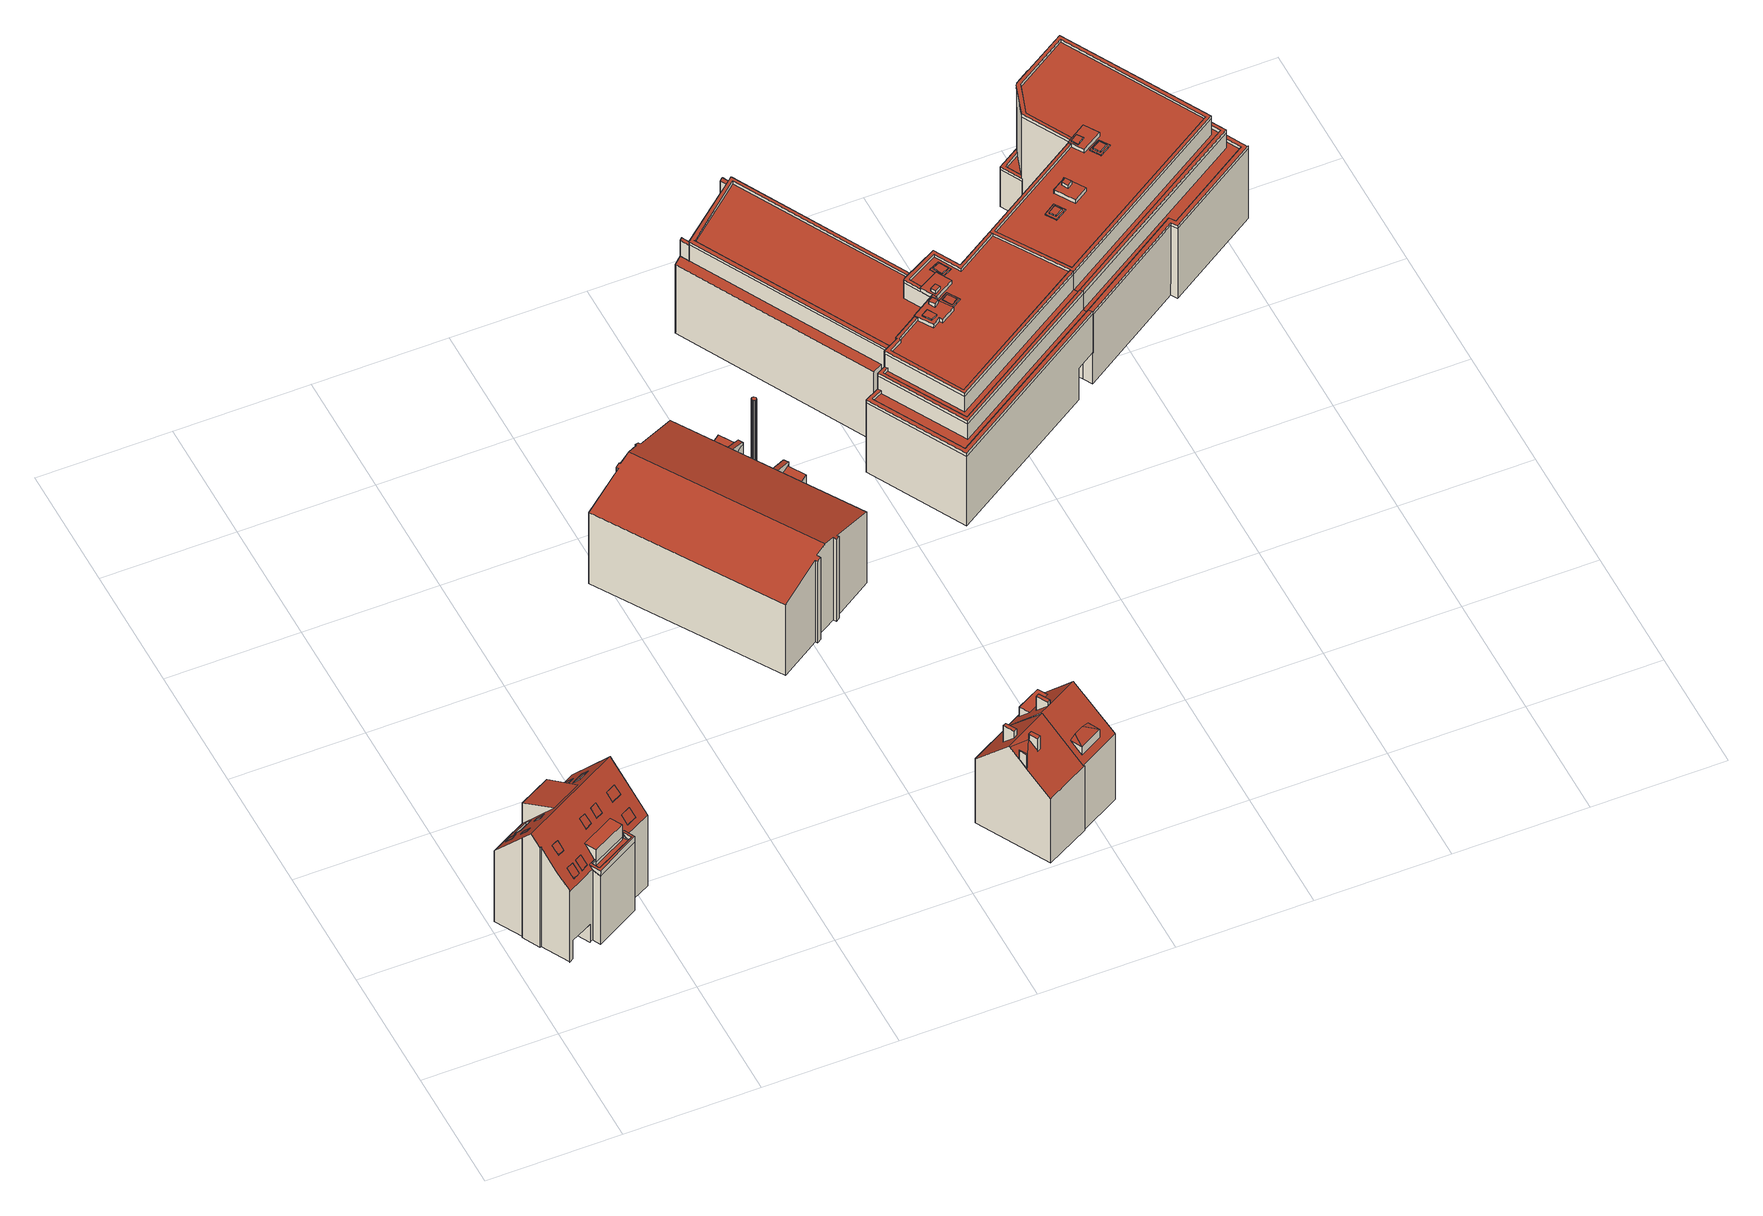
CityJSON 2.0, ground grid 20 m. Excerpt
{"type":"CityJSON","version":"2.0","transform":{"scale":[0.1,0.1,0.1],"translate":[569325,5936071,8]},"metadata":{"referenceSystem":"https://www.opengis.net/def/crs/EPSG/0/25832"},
"CityObjects":{
"building1":{"type":"Building","attributes":{"Grundfläche 2D":"177.210681","Grundhöhe NN":"8.712"},"children":["building1-1","building1-2","building1-3","building1-4","building1-5","building1-6","building1-7","building1-8","building1-9","building1-10","building1-11","building1-12","building1-13","building1-14","building1-15"],"geometry":[{"type":"MultiSurface","lod":"3","boundaries":[[[0,1,2,3]],[[4,5,6,7,8,9]],[[10,11,12,13,14,15,16,17,18,19,20,21,22,23,24,25,26,27,28,5,4,29,30,31,32]],[[32,33,34,35,36,25,24,37,38,10]],[[39,14,13,12,40,41,0,3,42,43,44,45,46,47],[48,49,50,51,52,53,48,54]],[[3,2,42]],[[41,1,0]],[[2,1,41,42]],[[55,56,8,7]],[[56,30,57,29,4,9,8]],[[28,58,27,55,7,6,5]],[[20,59,60,61,62,63,64,65,24,23,22,21]],[[38,37,66,67]],[[37,24,65,66]],[[10,38,67,68]],[[11,10,68,69]],[[40,12,11,69,70]],[[71,72,45,44,43,42,41,40,70,73,74,75]],[[47,46,45,72,76]],[[39,47,76,77]],[[15,14,39,77,78]],[[16,15,78,79]],[[59,20,19,18,17,16,79,80]],[[71,75,61,60]],[[63,62,74,73]],[[79,78,77,76,72,71,60,59,80]],[[68,67,66,65,64,63,73,70,69]],[[62,61,75,74]]],"semantics":{"surfaces":[{"type":"RoofSurface"},{"type":"WallSurface"},{"type":"GroundSurface"},{"type":"OuterCeilingSurface"}],"values":[0,0,0,0,0,1,1,1,1,1,1,1,1,1,1,1,1,1,1,1,1,1,1,1,1,2,2,3]}}]},
"building1-1":{"type":"BuildingInstallation","parents":["building1"],"geometry":[{"type":"MultiSurface","lod":"3","boundaries":[[[81,82,83,84,85]],[[49,48,53,83,82,81]],[[51,84,83,53,52]],[[51,50,85,84]],[[50,49,81,85]]],"semantics":{"surfaces":[{"type":"RoofSurface"},{"type":"WallSurface"}],"values":[0,1,1,1,1]}}]},
"building1-2":{"type":"BuildingInstallation","parents":["building1"],"geometry":[{"type":"MultiSurface","lod":"3","boundaries":[[[86,87,88,89]],[[89,88,90,91]],[[86,89,91,92]],[[87,86,92,93]],[[88,87,93,90]]],"semantics":{"surfaces":[{"type":"RoofSurface"},{"type":"WallSurface"}],"values":[0,1,1,1,1]}}]},
"building1-3":{"type":"BuildingInstallation","parents":["building1"],"geometry":[{"type":"MultiSurface","lod":"3","boundaries":[[[94,95,96,36,35,34,33,97,98,99]],[[32,31,97,33]],[[31,30,98,97]],[[56,99,98,30]],[[56,55,94,99]],[[27,95,94,55]],[[26,96,95,27]],[[25,36,96,26]]],"semantics":{"surfaces":[{"type":"RoofSurface"},{"type":"WallSurface"}],"values":[0,1,1,1,1,1,1,1]}}]},
"building1-4":{"type":"BuildingInstallation","parents":["building1"],"geometry":[{"type":"MultiSurface","lod":"3","boundaries":[[[100,101,102,103]],[[103,102,104,105]],[[100,103,105,106]],[[101,100,106,107]],[[102,101,107,104]]],"semantics":{"surfaces":[{"type":"RoofSurface"},{"type":"WallSurface"}],"values":[0,1,1,1,1]}}]},
"building1-5":{"type":"BuildingInstallation","parents":["building1"],"geometry":[{"type":"MultiSurface","lod":"3","boundaries":[[[108,109,110,111]],[[112,113,108,111]],[[114,112,111,110]],[[108,113,115,109]],[[110,109,115,114]]],"semantics":{"surfaces":[{"type":"RoofSurface"},{"type":"WallSurface"}],"values":[0,1,1,1,1]}}]},
"building1-6":{"type":"BuildingInstallation","parents":["building1"],"geometry":[{"type":"MultiSurface","lod":"3","boundaries":[[[116,117,118,119,120,121]],[[121,120,119,122,123]],[[123,124,116,121]],[[124,125,117,116]],[[125,126,122,119,118,117]]],"semantics":{"surfaces":[{"type":"RoofSurface"},{"type":"WallSurface"}],"values":[0,1,1,1,1]}}]},
"building1-7":{"type":"BuildingInstallation","parents":["building1"],"geometry":[{"type":"MultiSurface","lod":"3","boundaries":[[[127,128,129,130]],[[130,129,131,132]],[[127,130,132,133]],[[128,127,133,134]],[[129,128,134,131]]],"semantics":{"surfaces":[{"type":"RoofSurface"},{"type":"WallSurface"}],"values":[0,1,1,1,1]}}]},
"building1-8":{"type":"BuildingInstallation","parents":["building1"],"geometry":[{"type":"MultiSurface","lod":"3","boundaries":[[[135,136,137,138]],[[136,135,139,140]],[[138,137,141,142]],[[140,141,137,136]],[[142,139,135,138]]],"semantics":{"surfaces":[{"type":"RoofSurface"},{"type":"WallSurface"}],"values":[0,1,1,1,1]}}]},
"building1-9":{"type":"BuildingInstallation","parents":["building1"],"geometry":[{"type":"MultiSurface","lod":"3","boundaries":[[[143,144,145,146,147]],[[148,149,145,144]],[[150,148,144,143]],[[147,146,145,149,54,151]],[[143,147,151,150]]],"semantics":{"surfaces":[{"type":"RoofSurface"},{"type":"WallSurface"}],"values":[0,1,1,1,1]}}]},
"building1-10":{"type":"BuildingInstallation","parents":["building1"],"geometry":[{"type":"MultiSurface","lod":"3","boundaries":[[[152,153,154,155]],[[155,154,156,157]],[[152,155,157,158]],[[153,152,158,159]],[[154,153,159,156]]],"semantics":{"surfaces":[{"type":"RoofSurface"},{"type":"WallSurface"}],"values":[0,1,1,1,1]}}]},
"building1-11":{"type":"BuildingInstallation","parents":["building1"],"geometry":[{"type":"MultiSurface","lod":"3","boundaries":[[[160,161,162,163,164,165]],[[166,167,160,165,164]],[[168,166,164,163,162]],[[169,168,162,161]],[[167,169,161,160]]],"semantics":{"surfaces":[{"type":"RoofSurface"},{"type":"WallSurface"}],"values":[0,1,1,1,1]}}]},
"building1-12":{"type":"BuildingInstallation","parents":["building1"],"geometry":[{"type":"MultiSurface","lod":"3","boundaries":[[[170,171,172,173,174,175,176,177,178]],[[179,180,181,175,174,173,172,182]],[[183,184,170,178,177,176,175,181,185,186]],[[184,187,171,170]],[[187,182,172,171]]],"semantics":{"surfaces":[{"type":"RoofSurface"},{"type":"WallSurface"}],"values":[0,1,1,1,1]}}]},
"building1-13":{"type":"BuildingInstallation","parents":["building1"],"geometry":[{"type":"MultiSurface","lod":"3","boundaries":[[[188,58,28,189,190,191,192,29,57,193,194,195]],[[37,190,189,24]],[[38,191,190,37]],[[38,10,192,191]],[[30,31,193,57]],[[194,193,31,32,33,34]],[[34,35,195,194]],[[188,195,35,36,25,26]],[[26,27,58,188]]],"semantics":{"surfaces":[{"type":"RoofSurface"},{"type":"WallSurface"}],"values":[0,1,1,1,1,1,1,1,1]}}]},
"building1-14":{"type":"BuildingInstallation","parents":["building1"],"geometry":[{"type":"MultiSurface","lod":"3","boundaries":[[[196,197,198,199]],[[196,199,200,201]],[[199,198,202,200]],[[197,196,201,203]],[[198,197,203,202]]],"semantics":{"surfaces":[{"type":"RoofSurface"},{"type":"WallSurface"}],"values":[0,1,1,1,1]}}]},
"building1-15":{"type":"BuildingInstallation","parents":["building1"],"geometry":[{"type":"MultiSurface","lod":"3","boundaries":[[[204,205,206,207]],[[207,206,208,209]],[[204,207,209,210]],[[205,204,210,211]],[[206,205,211,208]]],"semantics":{"surfaces":[{"type":"RoofSurface"},{"type":"WallSurface"}],"values":[0,1,1,1,1]}}]},
"building2":{"type":"Building","attributes":{"Grundfläche 2D":"707.472854","Grundhöhe NN":"9.452"},"children":["building2-1","building2-2","building2-3","building2-4","building2-5","building2-6"],"geometry":[{"type":"Solid","lod":"3","boundaries":[[[[212,213,214,215,216,217,218,219,220,221,222,223,224,225,226,227,228,229,230,231]],[[232,233,234,235,236,237,238,239,240]],[[241,242,243,244,245,246,247,248,249]],[[250,251,252,253,254,255,256,257,258,259,260,261,262]],[[263,264,261,260,265,266,267,268,269,270,271,272]],[[213,212,273,274]],[[220,219,275,276]],[[227,226,277,278]],[[229,228,227,278,279]],[[229,279,280,230]],[[255,254,281,282]],[[256,255,282,283]],[[257,256,283,284]],[[285,259,258,257,284,286]],[[265,260,259,285,287]],[[269,268,288,289]],[[266,265,287,290]],[[267,266,290,291]],[[268,267,291,288]],[[212,231,230,270,269,289,273]],[[270,230,280,292,271]],[[272,271,292,293]],[[263,272,293,294]],[[264,263,294,295]],[[262,261,264,295,296]],[[250,262,296,297]],[[251,250,297,298]],[[252,251,298,299]],[[253,252,299,300]],[[254,253,300,281]],[[217,235,234,233,301,275,219,218]],[[235,217,216,236]],[[236,216,215,237]],[[213,302,238,237,215,214]],[[238,302,213,274,303,239]],[[240,239,303,304]],[[232,240,304,305]],[[233,232,305,301]],[[244,243,306,307]],[[226,225,308,245,244,307,277]],[[245,308,225,224,246]],[[246,224,223,247]],[[247,223,222,248]],[[220,276,309,241,249,248,222,221]],[[242,241,309,310]],[[243,242,310,306]],[[301,305,304,303,274,273,289,288,291,290,287,285,286,284,283,282,281,300,299,298,297,296,295,294,293,292,280,279,278,277,307,306,310,309,276,275]]]],"semantics":{"surfaces":[{"type":"RoofSurface"},{"type":"WallSurface"},{"type":"GroundSurface"}],"values":[[0,0,0,0,0,1,1,1,1,1,1,1,1,1,1,1,1,1,1,1,1,1,1,1,1,1,1,1,1,1,1,1,1,1,1,1,1,1,1,1,1,1,1,1,1,1,2]]}}]},
"building2-1":{"type":"BuildingInstallation","parents":["building2"],"geometry":[{"type":"MultiSurface","lod":"3","boundaries":[[[311,312,302,313]],[[231,212,312,311]],[[214,231,311,313]],[[212,213,302,312]],[[313,302,213,214]]],"semantics":{"surfaces":[{"type":"RoofSurface"},{"type":"WallSurface"}],"values":[0,1,1,1,1]}}]},
"building2-2":{"type":"BuildingInstallation","parents":["building2"],"geometry":[{"type":"MultiSurface","lod":"3","boundaries":[[[314,315,316,317]],[[317,316,220,221]],[[314,317,221,218]],[[315,314,218,219]],[[316,315,219,220]]],"semantics":{"surfaces":[{"type":"RoofSurface"},{"type":"WallSurface"}],"values":[0,1,1,1,1]}}]},
"building2-3":{"type":"BuildingInstallation","parents":["building2"],"geometry":[{"type":"MultiSurface","lod":"3","boundaries":[[[318,319,320,308,321,322]],[[319,318,228,323]],[[320,319,323,324]],[[324,225,308,320]],[[308,225,226,321]],[[226,227,322,321]],[[227,228,318,322]]],"semantics":{"surfaces":[{"type":"RoofSurface"},{"type":"WallSurface"}],"values":[0,1,1,1,1,1,1]}}]},
"building2-4":{"type":"BuildingInstallation","parents":["building2"],"geometry":[{"type":"MultiSurface","lod":"3","boundaries":[[[325,326,327,328,329,330,331,332,333,334,335,336,337,338,339,340,341,342,343,344,345,346,347]],[[330,329,348,349]],[[349,350,331,330]],[[350,351,332,331]],[[351,352,333,332]],[[352,353,334,333]],[[353,354,335,334]],[[354,355,336,335]],[[355,356,337,336]],[[356,357,338,337]],[[339,338,357,358]],[[358,359,340,339]],[[359,360,341,340]],[[360,361,342,341]],[[361,362,343,342]],[[362,363,344,343]],[[363,364,345,344]],[[364,365,346,345]],[[365,366,347,346]],[[366,367,325,347]],[[367,368,326,325]],[[368,369,327,326]],[[369,370,328,327]],[[370,348,329,328]]],"semantics":{"surfaces":[{"type":"RoofSurface"},{"type":"WallSurface"}],"values":[0,1,1,1,1,1,1,1,1,1,1,1,1,1,1,1,1,1,1,1,1,1,1,1]}}]},
"building2-5":{"type":"BuildingInstallation","parents":["building2"],"geometry":[{"type":"MultiSurface","lod":"3","boundaries":[[[371,372,373,374,375,376]],[[235,236,371,376]],[[236,237,240,232,373,372,371]],[[232,233,374,373]],[[233,234,235,376,375,374]]],"semantics":{"surfaces":[{"type":"RoofSurface"},{"type":"WallSurface"}],"values":[0,1,1,1,1]}}]},
"building2-6":{"type":"BuildingInstallation","parents":["building2"],"geometry":[{"type":"MultiSurface","lod":"3","boundaries":[[[377,378,379,380,381]],[[247,248,377,381]],[[249,241,379,378,377,248]],[[241,242,380,379]],[[242,243,246,247,381,380]]],"semantics":{"surfaces":[{"type":"RoofSurface"},{"type":"WallSurface"}],"values":[0,1,1,1,1]}}]},
"building3":{"type":"Building","attributes":{"Grundfläche 2D":"90.677598","Grundhöhe NN":"9.403"},"children":["building3-1","building3-2","building3-3"],"geometry":[{"type":"Solid","lod":"3","boundaries":[[[[382,383,384,385,386,387,388,389]],[[390,387,386,385]],[[391,392,393,394,384,383]],[[389,388,395,396]],[[397,392,391,383,382,389,396,398]],[[393,392,397,399]],[[395,388,387,390,385,384,394,393,399,400]],[[395,400,399,397,398,396]]]],"semantics":{"surfaces":[{"type":"RoofSurface"},{"type":"WallSurface"},{"type":"GroundSurface"}],"values":[[0,0,0,1,1,1,1,2]]}}]},
"building3-1":{"type":"BuildingInstallation","parents":["building3"],"geometry":[{"type":"MultiSurface","lod":"3","boundaries":[[[401,402,403,404]],[[404,403,405,406]],[[401,404,406,407]],[[407,408,402,401]],[[408,405,403,402]]],"semantics":{"surfaces":[{"type":"RoofSurface"},{"type":"WallSurface"}],"values":[0,1,1,1,1]}}]},
"building3-2":{"type":"BuildingInstallation","parents":["building3"],"geometry":[{"type":"MultiSurface","lod":"3","boundaries":[[[409,410,411,412]],[[412,411,390,387]],[[409,412,387,413]],[[410,409,413,414]],[[411,410,414,390]]],"semantics":{"surfaces":[{"type":"RoofSurface"},{"type":"WallSurface"}],"values":[0,1,1,1,1]}}]},
"building3-3":{"type":"BuildingInstallation","parents":["building3"],"geometry":[{"type":"MultiSurface","lod":"3","boundaries":[[[415,416,417,418]],[[416,415,419,386]],[[417,416,386,420]],[[418,417,420,421]],[[415,418,421,419]]],"semantics":{"surfaces":[{"type":"RoofSurface"},{"type":"WallSurface"}],"values":[0,1,1,1,1]}}]},
"building4":{"type":"Building","attributes":{"Grundfläche 2D":"86.295437","Grundhöhe NN":"9.181"},"children":["building4-1"],"geometry":[{"type":"Solid","lod":"3","boundaries":[[[[422,423,424,425]],[[426,424,423]],[[427,422,425]],[[428,429,430,431]],[[432,433,434,435,436,437,382],[423,422,427,438,439,426]],[[435,434,440,441,442,392,436],[443,431,430,444]],[[439,438,425,424]],[[427,425,438]],[[439,424,426]],[[430,429,444]],[[428,431,443]],[[429,428,443,444]],[[432,382,445,446]],[[447,440,434,433,432,446,448]],[[442,441,440,447,449]],[[382,437,436,392,442,449,445]],[[445,449,447,448,446]]]],"semantics":{"surfaces":[{"type":"RoofSurface"},{"type":"WallSurface"},{"type":"GroundSurface"}],"values":[[0,0,0,0,0,0,1,1,1,1,1,1,1,1,1,1,2]]}}]},
"building4-1":{"type":"BuildingInstallation","parents":["building4"],"geometry":[{"type":"MultiSurface","lod":"3","boundaries":[[[450,451,452,453]],[[454,455,453,452]],[[450,453,455,456]],[[456,457,451,450]],[[452,451,457,454]]],"semantics":{"surfaces":[{"type":"RoofSurface"},{"type":"WallSurface"}],"values":[0,1,1,1,1]}}]},
"building5":{"type":"Building","attributes":{"Grundfläche 2D":"1736.769405","Grundhöhe NN":"8.934"},"children":["building5-1","building5-2","building5-3","building5-4","building5-5","building5-6","building5-7","building5-8","building5-9","building5-10","building5-11","building5-12","building5-13","building5-14","building5-15","building5-16","building5-17","building5-18","building5-19","building5-20"],"geometry":[{"type":"MultiSurface","lod":"3","boundaries":[[[458,459,460,461,462,463,464,465,466,467,468,469,470,471,472,473,474,475,476,477,478,479,480,481,482,483,484,485]],[[486,487,488,489,490,491,492,493,494,495,496,497,498,499]],[[500,501,502,503,504,505,506,507,508,509,510,511,461,460]],[[512,513,458,485,514,515,516,517,518,519,520]],[[521,522,523,524,525,526,527,528,529],[530,531,532,533,534],[535,536,537,538]],[[539,540,541,542,543,544,545,546,547,548,549,550,551,552,553,554,555,556,557,558,559]],[[560,561,562,563,564,565,566,567,568,569,570,571,572]],[[573,574,575,576,577,578,579,580,581]],[[496,495,582,583,584,585,586,587,588]],[[589,576,575,590,591,592,593,594]],[[595,596,597,598,599,600,601,602,603,604,605]],[[606,607,608,609,610,611,612,613,614,615,616]],[[617,618,619,620,621,622,623,624]],[[625,626,627,628,629,630,631,632,633]],[[634,635,636,637,638,639,640,641,642,643]],[[644,645,646,647,648,649,650]],[[651,652,624,623,653,654]],[[655,656,657,658,659,660]],[[661,662,663,664,665]],[[476,475,606,616]],[[616,615,477,476]],[[615,614,478,477]],[[613,479,478,614]],[[480,479,613,612]],[[610,482,481,480,612,611]],[[483,482,610,609]],[[666,485,484,608]],[[540,539,559,460,461,460,459,458]],[[667,668,462,461]],[[668,669,463,462]],[[669,670,671,672,673,467,466,465,464,463]],[[673,674,675,676,677,678,472,471,470,469,468,467]],[[678,679,607,474,473,472]],[[621,620,491,490]],[[492,491,620,619]],[[493,492,619,618]],[[618,617,494,493]],[[617,624,495,494]],[[680,681,497,496]],[[498,497,681,682]],[[683,499,498,682]],[[683,684,486,499]],[[684,685,686,488,487,486]],[[686,687,489,488]],[[688,689,506,505]],[[689,690,507,506]],[[691,508,507,690]],[[691,692,693,694,511,510,509,508]],[[694,667,461,511]],[[500,460,559,558]],[[501,500,558,557]],[[556,502,501,557]],[[556,555,503,502]],[[555,554,504,503]],[[541,540,458,513]],[[666,695,514,485]],[[695,696,515,514]],[[696,697,698,517,516,515]],[[698,545,518,517]],[[520,519,544,543]],[[543,542,512,520]],[[542,541,513,512]],[[524,523,505,504,554,553]],[[551,526,525,524,553,552]],[[527,526,551,550]],[[550,549,528,527]],[[549,548,529,528]],[[548,547,521,529]],[[546,688,505,523,522]],[[641,640,562,561]],[[640,639,563,562]],[[639,699,700,565,564,563]],[[701,702,703,569,568,567,566,565,700,704]],[[703,705,570,569]],[[634,643,572,571]],[[643,642,641,561,560,572]],[[577,576,648,647]],[[646,578,577,647]],[[579,578,646,645]],[[706,707,581,580]],[[708,574,573,581,707,709]],[[708,710,575,574]],[[583,582,652,651]],[[651,654,584,583]],[[711,712,587,586]],[[712,713,588,587]],[[713,680,496,588]],[[582,495,624,652]],[[660,648,576,589,655]],[[714,715,590,575,710]],[[715,716,591,590]],[[717,592,591,716]],[[657,656,594,593]],[[656,655,589,594]],[[595,605,718,719]],[[596,595,719,720]],[[721,598,597,596,720,722]],[[605,604,603,723,724,718]],[[667,649,659,658,668]],[[593,592,669,668,658,657]],[[725,726,673,672,671,670,669,592,717,727,728,729]],[[627,626,625,633,730,678,677,676,675,674,673,726,731,629,628]],[[607,679,678,730,633,732,733,734]],[[666,608,607,734,735,736,737]],[[661,598,721,738,662]],[[663,662,738,739]],[[664,663,739,740]],[[661,665,599,598]],[[741,742,681,680]],[[741,743,744,682,681,742]],[[683,682,744,745]],[[684,683,745,746]],[[747,686,685,684,746,748]],[[687,686,747,749]],[[750,751,752,695,666,737]],[[696,695,752,753]],[[637,636,698,697,696,753,754,638]],[[545,698,636,635,546]],[[571,570,689,688,546,635,634]],[[689,570,705,755,756,690]],[[691,690,756,757]],[[691,757,706,580]],[[645,644,650,694,693,692,691,580,579]],[[667,694,650,649]],[[633,632,758,732]],[[759,631,630,629,731,760]],[[632,631,759,758]],[[723,603,761,700,699,639,638,754,762]],[[602,601,600,599,665,763,703,702,701,704,700,761,603]],[[755,705,703,763,665,664,740]],[[707,706,757,764]],[[707,764,711,586]],[[584,654,653,708,709,707,586,585]],[[710,708,653,623,714]],[[648,660,659,649]],[[712,711,764,765]],[[713,712,765,766]],[[767,741,680,713,766,768]],[[714,623,622,715]],[[490,489,687,749,769,716,715,622,621]],[[717,716,769,727]],[[770,771,736,735]],[[743,741,772,773]],[[774,775,751,750]],[[775,774,776,777]],[[777,776,767,768]],[[771,770,773,772]],[[719,718,724,723,762,754,753,752,751,775,777,768,766,765,764,757,756,755,740,739,738,721,722,720]],[[773,770,735,734,733,732,758,759,760,731,726,725,729,728,727,769,749,747,748,746,745,744,743]],[[772,741,742,741,767,776,774,750,737,736,771]]],"semantics":{"surfaces":[{"type":"RoofSurface"},{"type":"WallSurface"},{"type":"GroundSurface"},{"type":"OuterCeilingSurface"}],"values":[0,0,0,0,0,0,0,0,0,0,0,0,0,0,0,0,0,0,0,1,1,1,1,1,1,1,1,1,1,1,1,1,1,1,1,1,1,1,1,1,1,1,1,1,1,1,1,1,1,1,1,1,1,1,1,1,1,1,1,1,1,1,1,1,1,1,1,1,1,1,1,1,1,1,1,1,1,1,1,1,1,1,1,1,1,1,1,1,1,1,1,1,1,1,1,1,1,1,1,1,1,1,1,1,1,1,1,1,1,1,1,1,1,1,1,1,1,1,1,1,1,1,1,1,1,1,1,1,1,1,1,1,1,1,1,1,1,1,1,1,1,1,1,1,1,1,1,2,2,3]}}]},
"building5-1":{"type":"BuildingInstallation","parents":["building5"],"geometry":[{"type":"MultiSurface","lod":"3","boundaries":[[[778,779,780,781]],[[781,780,782,783]],[[778,781,783,784]],[[779,778,784,785]],[[780,779,785,782]]],"semantics":{"surfaces":[{"type":"RoofSurface"},{"type":"WallSurface"}],"values":[0,1,1,1,1]}}]},
"building5-2":{"type":"BuildingInstallation","parents":["building5"],"geometry":[{"type":"MultiSurface","lod":"3","boundaries":[[[786,787,788,789,790],[791,792,793,794]],[[786,790,795,796]],[[796,797,787,786]],[[797,798,788,787]],[[798,799,795,790,789,788]]],"semantics":{"surfaces":[{"type":"RoofSurface"},{"type":"WallSurface"}],"values":[0,1,1,1,1]}}]},
"building5-3":{"type":"BuildingInstallation","parents":["building5"],"geometry":[{"type":"MultiSurface","lod":"3","boundaries":[[[800,801,802,803],[804,805,806,807]],[[808,809,801,800]],[[809,810,802,801]],[[803,802,810,811]],[[800,803,811,808]]],"semantics":{"surfaces":[{"type":"RoofSurface"},{"type":"WallSurface"}],"values":[0,1,1,1,1]}}]},
"building5-4":{"type":"BuildingInstallation","parents":["building5"],"geometry":[{"type":"MultiSurface","lod":"3","boundaries":[[[812,813,814,815]],[[815,814,804,807]],[[812,815,807,806]],[[813,812,806,805]],[[814,813,805,804]]],"semantics":{"surfaces":[{"type":"RoofSurface"},{"type":"WallSurface"}],"values":[0,1,1,1,1]}}]},
"building5-5":{"type":"BuildingInstallation","parents":["building5"],"geometry":[{"type":"MultiSurface","lod":"3","boundaries":[[[816,817,818,819]],[[819,818,820,821]],[[816,819,821,822]],[[817,816,822,823]],[[818,817,823,820]]],"semantics":{"surfaces":[{"type":"RoofSurface"},{"type":"WallSurface"}],"values":[0,1,1,1,1]}}]},
"building5-6":{"type":"BuildingInstallation","parents":["building5"],"geometry":[{"type":"MultiSurface","lod":"3","boundaries":[[[824,825,522,521,826,827],[820,823,822,821]],[[547,828,829,827,826,521]],[[830,824,827,829]],[[824,830,544,519,518,825]],[[518,545,546,522,825]]],"semantics":{"surfaces":[{"type":"RoofSurface"},{"type":"WallSurface"}],"values":[0,1,1,1,1]}}]},
"building5-7":{"type":"BuildingInstallation","parents":["building5"],"geometry":[{"type":"MultiSurface","lod":"3","boundaries":[[[831,832,833,834],[835,836,837,838]],[[839,840,832,831]],[[840,841,833,832]],[[834,833,841,842]],[[831,834,842,839]]],"semantics":{"surfaces":[{"type":"RoofSurface"},{"type":"WallSurface"}],"values":[0,1,1,1,1]}}]},
"building5-8":{"type":"BuildingInstallation","parents":["building5"],"geometry":[{"type":"MultiSurface","lod":"3","boundaries":[[[843,844,845,846,847]],[[845,844,533,532]],[[530,847,846,845,532,531]],[[843,847,530,534]],[[844,843,534,533]]],"semantics":{"surfaces":[{"type":"RoofSurface"},{"type":"WallSurface"}],"values":[0,1,1,1,1]}}]},
"building5-9":{"type":"BuildingInstallation","parents":["building5"],"geometry":[{"type":"MultiSurface","lod":"3","boundaries":[[[848,849,850,851]],[[851,850,536,535]],[[848,851,535,538]],[[849,848,538,537]],[[850,849,537,536]]],"semantics":{"surfaces":[{"type":"RoofSurface"},{"type":"WallSurface"}],"values":[0,1,1,1,1]}}]},
"building5-10":{"type":"BuildingInstallation","parents":["building5"],"geometry":[{"type":"MultiSurface","lod":"3","boundaries":[[[852,853,854,855]],[[853,852,835,838]],[[854,853,838,837]],[[855,854,837,836]],[[852,855,836,835]]],"semantics":{"surfaces":[{"type":"RoofSurface"},{"type":"WallSurface"}],"values":[0,1,1,1,1]}}]},
"building5-11":{"type":"BuildingInstallation","parents":["building5"],"geometry":[{"type":"MultiSurface","lod":"3","boundaries":[[[856,857,858,859,860,861,862,863,730,864]],[[626,865,857,856]],[[865,627,858,857]],[[627,628,629,860,859,858]],[[629,630,631,862,861,860]],[[631,632,863,862]],[[863,632,633,625,626,856,864,730]]],"semantics":{"surfaces":[{"type":"RoofSurface"},{"type":"WallSurface"}],"values":[0,1,1,1,1,1,1]}}]},
"building5-12":{"type":"BuildingInstallation","parents":["building5"],"geometry":[{"type":"MultiSurface","lod":"3","boundaries":[[[866,867,763,868,869,870,871]],[[596,597,598,661,867,866,871]],[[763,867,661,598,599,665]],[[869,868,763,665,599,600,601]],[[872,873,874,871,870,869,601]],[[871,874,596]]],"semantics":{"surfaces":[{"type":"RoofSurface"},{"type":"WallSurface"}],"values":[0,1,1,1,1,1]}}]},
"building5-13":{"type":"BuildingInstallation","parents":["building5"],"geometry":[{"type":"MultiSurface","lod":"3","boundaries":[[[875,876,874,873]],[[875,873,872,877]],[[595,596,874,876]]],"semantics":{"surfaces":[{"type":"RoofSurface"},{"type":"WallSurface"}],"values":[0,1,1]}}]},
"building5-14":{"type":"BuildingInstallation","parents":["building5"],"geometry":[{"type":"MultiSurface","lod":"3","boundaries":[[[878,879,761,880,881]],[[595,876,878,881,605]],[[879,878,876,875,877,602]],[[761,879,602,603]],[[604,605,881,880,761,603]]],"semantics":{"surfaces":[{"type":"RoofSurface"},{"type":"WallSurface"}],"values":[0,1,1,1,1]}}]},
"building5-15":{"type":"BuildingInstallation","parents":["building5"],"geometry":[{"type":"MultiSurface","lod":"3","boundaries":[[[882,883,884,885],[886,887,888,889]],[[883,882,890,891]],[[884,883,891,892]],[[885,884,892,893]],[[882,885,893,890]]],"semantics":{"surfaces":[{"type":"RoofSurface"},{"type":"WallSurface"}],"values":[0,1,1,1,1]}}]},
"building5-16":{"type":"BuildingInstallation","parents":["building5"],"geometry":[{"type":"MultiSurface","lod":"3","boundaries":[[[894,895,896,897]],[[897,896,886,889]],[[894,897,889,888]],[[895,894,888,887]],[[896,895,887,886]]],"semantics":{"surfaces":[{"type":"RoofSurface"},{"type":"WallSurface"}],"values":[0,1,1,1,1]}}]},
"building5-17":{"type":"BuildingInstallation","parents":["building5"],"geometry":[{"type":"MultiSurface","lod":"3","boundaries":[[[898,899,900,901],[782,785,784,783]],[[899,898,902,903]],[[900,899,903,904]],[[901,900,904,905]],[[898,901,905,902]]],"semantics":{"surfaces":[{"type":"RoofSurface"},{"type":"WallSurface"}],"values":[0,1,1,1,1]}}]},
"building5-18":{"type":"BuildingInstallation","parents":["building5"],"geometry":[{"type":"MultiSurface","lod":"3","boundaries":[[[906,907,908,909]],[[907,906,910,911]],[[908,907,911,912]],[[909,908,912,913]],[[906,909,913,910]]],"semantics":{"surfaces":[{"type":"RoofSurface"},{"type":"WallSurface"}],"values":[0,1,1,1,1]}}]},
"building5-19":{"type":"BuildingInstallation","parents":["building5"],"geometry":[{"type":"MultiSurface","lod":"3","boundaries":[[[914,915,916,917],[912,911,910,913]],[[914,917,484,483,609,918]],[[918,919,915,914]],[[919,920,916,915]],[[607,608,484,917,916,920,606,475,474]]],"semantics":{"surfaces":[{"type":"RoofSurface"},{"type":"WallSurface"}],"values":[0,1,1,1,1]}}]},
"building5-20":{"type":"BuildingInstallation","parents":["building5"],"geometry":[{"type":"MultiSurface","lod":"3","boundaries":[[[921,922,923,924]],[[924,923,794,793]],[[921,924,793,792]],[[922,921,792,791]],[[923,922,791,794]]],"semantics":{"surfaces":[{"type":"RoofSurface"},{"type":"WallSurface"}],"values":[0,1,1,1,1]}}]}
},
"vertices":[
[135,230,202],[111,275,180],[64,250,180],[89,205,202],[162,187,167],[112,160,167],[121,144,167],[121,143,167],[171,170,167],[171,171,167],[179,172,141],[219,193,141],[190,248,214],[94,196,214],[37,165,214],[44,152,197],[46,153,197],[55,135,173],[58,130,166],[68,113,143],[68,111,141],[93,125,141],[99,128,141],[109,134,141],[112,135,141],[115,137,141],[113,140,145],[121,144,145],[119,146,148],[170,174,148],[171,171,145],[174,173,145],[176,170,141],[180,163,138],[181,161,138],[119,128,138],[119,130,138],[118,123,137],[185,160,137],[30,178,197],[160,302,141],[111,275,141],[64,250,141],[31,232,141],[24,228,141],[9,220,141],[10,219,143],[32,178,197],[46,223,159],[43,229,151],[64,240,151],[68,232,162],[49,221,162],[48,221,162],[31,225,148],[121,143,144],[171,170,144],[171,171,148],[121,144,148],[68,111,7],[74,115,7],[74,115,42],[107,132,42],[107,132,7],[109,134,7],[112,135,7],[118,123,7],[185,160,7],[179,172,7],[219,193,7],[160,302,7],[15,223,7],[9,220,7],[48,241,7],[48,241,42],[15,223,42],[32,178,7],[30,178,7],[44,152,7],[46,153,7],[68,113,7],
[43,229,147],[46,223,147],[48,221,147],[68,232,147],[64,240,147],
[145,287,149],[129,279,149],[135,269,162],[150,277,162],[135,269,161],[150,277,161],[145,287,148],[129,279,148],
[121,143,138],[121,144,138],[113,140,138],[174,173,138],[171,171,138],[171,170,138],
[157,266,178],[141,257,178],[147,248,191],[162,256,191],[147,248,190],[162,256,190],[157,266,177],[141,257,177],
[131,180,178],[126,189,190],[116,184,190],[121,174,178],[121,174,177],[131,180,177],[116,184,189],[126,189,189],
[78,151,178],[73,160,190],[70,159,190],[63,155,190],[65,151,185],[68,146,178],[63,155,189],[68,146,177],[78,151,177],[73,160,189],[70,159,189],
[200,190,149],[195,199,162],[180,191,162],[185,182,149],[180,191,161],[185,182,148],[200,190,148],[195,199,161],
[96,133,149],[106,139,149],[101,148,162],[91,142,162],[96,133,148],[106,139,148],[101,148,161],[91,142,161],
[32,213,162],[39,217,162],[34,227,149],[31,225,149],[27,223,149],[39,217,161],[34,227,148],[32,213,161],[27,223,148],
[45,205,178],[39,202,178],[44,192,191],[50,195,191],[44,192,190],[50,195,190],[45,205,177],[39,202,177],
[77,210,191],[71,219,178],[65,216,178],[68,211,185],[70,206,191],[73,208,191],[70,206,190],[77,210,190],[65,216,177],[71,219,177],
[90,130,149],[85,139,162],[75,134,162],[77,129,156],[78,127,153],[80,124,149],[83,126,149],[85,127,149],[89,129,149],[77,129,155],[78,127,152],[80,124,148],[75,134,161],[89,129,148],[90,130,148],[83,126,148],[85,127,148],[85,139,161],
[113,140,148],[109,140,148],[118,123,148],[185,160,148],[176,177,148],[174,173,148],[181,161,148],[119,128,148],
[152,191,178],[147,201,190],[137,195,190],[142,186,178],[142,186,177],[152,191,177],[137,195,189],[147,201,189],
[188,211,178],[183,220,190],[168,212,190],[173,203,178],[168,212,189],[173,203,177],[188,211,177],[183,220,189],
[635,675,34],[657,689,34],[655,693,34],[642,714,34],[640,713,34],[635,719,34],[665,738,34],[670,741,34],[635,795,34],[631,792,34],[601,773,34],[597,780,34],[599,781,34],[583,805,34],[588,808,34],[568,838,34],[544,823,34],[542,822,34],[543,820,34],[633,678,34],[675,735,89],[671,741,89],[670,741,89],[635,719,78],[640,713,78],[642,714,79],[657,689,78],[688,709,88],[673,734,88],[637,795,85],[633,802,85],[631,801,84],[615,825,85],[583,805,76],[599,781,75],[597,780,75],[601,773,74],[635,795,84],[441,760,172],[435,756,170],[437,753,170],[376,714,150],[540,454,150],[601,493,170],[603,490,170],[609,494,172],[607,497,172],[606,499,172],[623,509,177],[459,768,177],[442,758,172],[474,781,172],[475,779,172],[639,519,172],[642,514,172],[648,519,170],[646,522,170],[707,561,150],[543,820,150],[482,781,170],[480,784,170],[635,675,15],[657,689,15],[670,741,15],[635,795,15],[588,808,15],[568,838,15],[542,822,15],[543,820,15],[540,454,15],[601,493,15],[603,490,15],[609,494,15],[606,499,15],[607,497,15],[639,519,15],[646,522,15],[707,561,15],[642,514,15],[648,519,15],[482,781,15],[480,784,15],[474,781,15],[475,779,15],[442,758,15],[441,760,15],[435,756,15],[437,753,15],[376,714,15],[671,741,15],[657,689,37],[688,709,15],[673,734,15],[675,735,15],[631,801,15],[615,825,15],[583,805,39],[637,795,15],[633,802,15],
[633,678,37],[635,675,37],[655,693,37],
[665,738,37],[670,741,37],[635,795,37],[631,792,37],
[544,823,39],[547,819,39],[567,831,39],[588,808,39],[568,838,39],[547,819,34],[567,831,34],
[637,759,211],[636,760,211],[635,760,211],[634,760,211],[633,760,211],[633,759,211],[632,759,211],[632,758,211],[631,757,211],[631,756,211],[632,756,211],[632,755,211],[632,754,211],[633,754,211],[633,753,211],[634,753,211],[635,753,211],[636,753,211],[637,754,211],[638,755,211],[638,756,211],[638,757,211],[638,758,211],[633,760,34],[633,759,34],[632,759,34],[632,758,34],[631,757,34],[631,756,34],[632,756,34],[632,755,34],[632,754,34],[633,754,34],[633,753,34],[634,753,34],[635,753,34],[636,753,34],[637,754,34],[638,755,34],[638,756,34],[638,757,34],[638,758,34],[637,759,34],[636,760,34],[635,760,34],[634,760,34],
[640,713,104],[642,714,103],[675,735,93],[671,741,93],[670,741,94],[635,719,104],
[601,773,103],[635,795,90],[637,795,90],[633,802,90],[597,780,103],
[777,37,137],[745,96,195],[680,60,195],[681,60,194],[712,67,187],[694,35,170],[713,1,137],[778,36,137],[688,46,181],[744,97,193],[718,144,137],[654,109,137],[654,108,137],[713,1,14],[778,36,14],[718,144,14],[777,37,14],[654,109,14],[654,108,14],
[688,96,197],[697,80,197],[702,83,197],[693,98,197],[702,83,185],[693,98,166],[688,96,166],[697,80,185],
[695,36,197],[689,47,197],[688,46,197],[694,35,197],[695,36,170],[689,47,181],
[717,70,198],[712,67,198],[719,54,198],[724,57,198],[717,70,187],[719,54,174],[724,57,174],
[796,80,162],[781,72,162],[781,49,160],[815,68,160],[772,66,160],[806,85,160],[771,167,161],[736,148,161],[744,133,161],[779,153,161],[839,71,137],[838,73,139],[806,131,195],[759,105,195],[744,97,195],[745,96,194],[815,68,144],[781,49,144],[780,178,137],[733,153,137],[718,145,137],[771,167,143],[736,148,143],[777,37,12],[839,71,12],[780,178,12],[838,73,12],[718,145,12],
[749,124,198],[758,108,198],[763,111,198],[754,127,198],[763,111,191],[754,127,172],[749,124,172],[758,108,191],
[1047,899,207],[1111,797,207],[1111,796,207],[1114,792,207],[1396,970,207],[1277,1186,207],[1213,1146,207],[1212,1146,207],[1190,1132,207],[1189,1131,207],[1189,1130,207],[1188,1129,207],[1174,1084,207],[1173,1080,207],[1172,1078,207],[1210,1009,207],[1210,1008,207],[1214,1011,207],[1178,1078,207],[1193,1127,207],[1275,1179,207],[1389,972,207],[1115,799,207],[1051,901,207],[1051,902,207],[1208,1001,207],[1205,1005,207],[1044,903,207],[1441,952,147],[1440,952,147],[1382,1060,147],[1367,1052,147],[1370,1047,147],[1379,1052,147],[1432,954,147],[1298,869,147],[1292,878,147],[1126,772,147],[1130,767,147],[1130,766,147],[1290,869,147],[1296,860,147],[893,659,207],[836,764,207],[856,775,207],[855,778,207],[893,802,207],[890,806,207],[852,782,207],[853,780,207],[828,766,207],[831,762,207],[831,761,207],[891,652,207],[961,897,207],[982,858,207],[984,865,207],[963,904,207],[909,875,207],[905,872,207],[918,848,207],[922,850,207],[912,870,207],[931,824,209],[928,830,209],[890,806,209],[906,781,209],[910,783,209],[918,789,209],[921,784,209],[943,798,209],[927,822,209],[917,794,209],[916,793,209],[907,788,209],[899,801,209],[909,807,209],[921,808,209],[916,817,209],[923,821,209],[928,813,209],[1111,797,202],[1047,899,202],[982,858,202],[961,897,202],[912,870,202],[922,850,202],[918,848,202],[928,830,202],[931,824,202],[927,822,202],[943,798,202],[921,784,202],[918,789,202],[910,783,202],[906,781,202],[893,802,202],[855,778,202],[856,775,202],[836,764,202],[893,659,202],[1111,796,202],[699,1078,177],[789,1154,177],[926,903,177],[930,905,177],[791,1161,177],[790,1162,177],[786,1158,177],[695,1083,177],[694,1082,177],[691,1079,177],[852,782,177],[857,785,177],[698,1078,177],[818,755,177],[886,631,177],[1122,780,177],[1119,784,177],[888,638,177],[822,757,177],[831,762,177],[828,766,177],[815,759,177],[874,613,147],[801,746,147],[818,754,147],[818,755,147],[815,759,147],[793,748,147],[872,604,147],[1408,967,177],[1415,965,177],[1289,1194,177],[1277,1186,177],[1280,1181,177],[1288,1186,177],[779,1171,138],[688,1096,138],[686,1094,138],[684,1092,138],[691,1079,138],[694,1082,138],[695,1083,138],[786,1158,138],[790,1162,138],[784,1175,138],[783,1175,138],[1214,1011,202],[1210,1008,202],[1205,1005,202],[1208,1001,202],[1051,902,202],[1051,901,202],[1115,799,202],[1389,972,202],[1275,1179,202],[1193,1127,202],[1178,1078,202],[1292,878,142],[1298,869,142],[1432,954,142],[1379,1052,142],[1370,1047,142],[1415,965,142],[1122,780,142],[1126,772,142],[1173,1080,79],[1174,1084,79],[1186,1122,79],[1188,1129,79],[1189,1130,79],[1187,1129,79],[1155,1109,79],[1172,1077,79],[1172,1078,79],[857,785,172],[928,830,172],[905,872,172],[909,875,172],[938,890,172],[930,905,172],[926,903,172],[789,1154,172],[699,1078,172],[698,1078,172],[831,761,172],[831,762,172],[822,757,172],[888,638,172],[1119,784,172],[1114,792,172],[891,652,172],[801,746,142],[874,613,142],[886,631,142],[818,754,142],[1408,967,171],[1288,1186,171],[1280,1181,171],[1396,970,171],[1114,792,171],[1119,784,171],[684,1092,140],[672,1081,140],[826,795,140],[841,803,140],[691,1079,140],[1044,903,202],[1114,792,202],[1396,970,202],[1277,1186,202],[1213,1146,202],[1212,1146,202],[1190,1132,202],[1189,1131,202],[1189,1130,202],[1188,1129,202],[1174,1084,202],[1173,1080,202],[1172,1078,202],[1210,1009,202],[1130,767,142],[1130,766,142],[1290,869,142],[1296,860,142],[1441,952,142],[1440,952,142],[1382,1060,142],[1367,1052,142],[890,806,202],[852,782,202],[853,780,202],[828,766,202],[831,762,202],[831,761,202],[891,652,202],[984,865,202],[963,904,202],[909,875,202],[905,872,202],[791,1161,172],[790,1162,172],[695,1083,172],[694,1082,172],[691,1079,172],[786,1158,172],[852,782,172],[828,766,172],[815,759,172],[886,631,172],[818,755,172],[1122,780,172],[815,759,142],[793,748,142],[872,604,142],[1122,780,171],[1415,965,171],[1289,1194,171],[1277,1186,171],[783,1175,9],[779,1171,9],[688,1096,9],[684,1092,9],[686,1094,9],[790,1162,9],[784,1175,9],[1190,1132,9],[1189,1131,9],[1277,1186,9],[1213,1146,9],[1212,1146,9],[1172,1078,84],[1189,1130,9],[1172,1078,9],[1210,1009,9],[1210,1008,9],[1044,904,9],[1044,904,69],[1044,903,69],[672,1081,9],[826,795,9],[841,803,9],[1130,767,69],[1130,766,69],[1130,767,9],[1290,869,9],[1296,860,9],[1441,952,9],[1382,1060,9],[1440,952,9],[1367,1052,9],[1014,884,69],[1014,884,9],[984,865,9],[963,904,9],[938,890,9],[852,782,9],[853,780,9],[828,766,9],[1172,1077,9],[1155,1109,9],[1187,1129,9],[790,1162,166],[791,1161,9],[691,1079,170],[815,759,9],[793,748,9],[872,604,9],[1101,748,69],[1101,748,9],[1289,1194,9],[1114,793,9],[1114,793,69],[1122,780,69],[1122,780,9],[1084,774,69],[1084,774,9],[1092,761,69],[1092,761,9],
[1148,901,206],[1142,911,206],[1130,903,206],[1136,894,206],[1130,903,204],[1136,894,204],[1148,901,204],[1142,911,204],
[1170,906,209],[1192,920,209],[1173,949,209],[1170,946,209],[1152,935,209],[1172,943,209],[1177,934,209],[1170,929,209],[1165,938,209],[1152,935,202],[1170,906,202],[1192,920,202],[1173,949,202],[1170,946,202],
[932,821,204],[944,803,204],[959,812,204],[948,830,204],[937,820,204],[947,826,204],[955,813,204],[945,807,204],[932,821,202],[944,803,202],[959,812,202],[948,830,202],
[955,813,205],[947,826,205],[937,820,205],[945,807,205],
[937,842,214],[928,837,214],[932,830,214],[941,835,214],[932,830,209],[941,835,209],[937,842,209],[928,837,209],
[949,865,209],[918,848,209],[931,825,209],[961,843,209],[931,825,202],[961,843,202],[949,865,202],
[946,878,203],[956,859,203],[972,867,203],[962,886,203],[950,877,203],[961,882,203],[968,869,203],[957,863,203],[946,878,202],[956,859,202],[972,867,202],[962,886,202],
[909,807,211],[899,801,211],[907,788,211],[916,793,211],[917,794,211],
[928,813,215],[923,821,215],[916,817,215],[921,808,215],
[950,877,205],[957,863,205],[968,869,205],[961,882,205],
[1174,1084,84],[1162,1107,84],[1186,1122,84],[1188,1129,84],[1189,1130,84],[1187,1129,84],[1155,1109,84],[1172,1077,84],[1173,1080,84],[1162,1107,79],
[686,1094,170],[684,1092,170],[694,1082,170],[695,1083,170],[690,1091,170],[688,1096,170],[690,1091,138],[690,1091,142],[688,1096,142],
[781,1167,142],[779,1171,142],[781,1167,138],
[779,1171,166],[786,1158,166],[784,1175,166],[783,1175,166],
[1227,985,204],[1237,970,204],[1255,981,204],[1245,996,204],[1231,984,204],[1244,992,204],[1250,982,204],[1238,974,204],[1227,985,202],[1237,970,202],[1255,981,202],[1245,996,202],
[1250,982,206],[1244,992,206],[1231,984,206],[1238,974,206],
[1125,904,204],[1135,889,204],[1153,900,204],[1143,916,204],[1125,904,202],[1135,889,202],[1153,900,202],[1143,916,202],
[1209,1004,211],[1215,995,211],[1226,1002,211],[1220,1011,211],[1209,1004,209],[1215,995,209],[1226,1002,209],[1220,1011,209],
[1219,984,209],[1250,1003,209],[1236,1025,209],[1205,1005,209],[1219,984,202],[1250,1003,202],[1236,1025,202],
[1177,934,215],[1172,943,215],[1165,938,215],[1170,929,215]
]}
